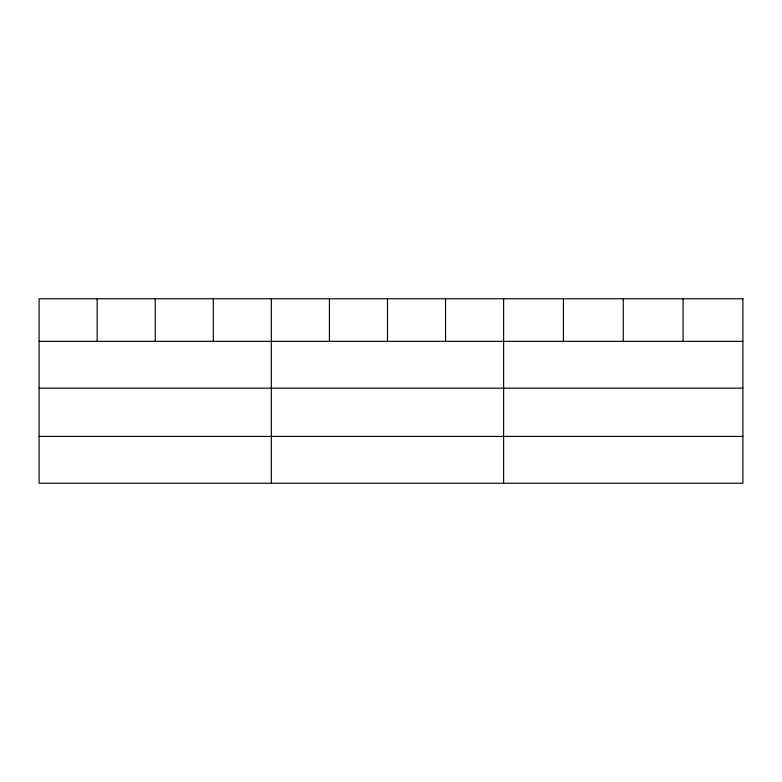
<?xml version="1.0" encoding="UTF-8"?>
<svg xmlns="http://www.w3.org/2000/svg" width="782" height="782" viewBox="0 0 782 782"><rect width="100%" height="100%" fill="white"/><g stroke="black" fill="none" stroke-linecap="round" stroke-linejoin="round"><path stroke-width="1.17" d="M39.1 341.353L742.9 341.353M39.1 388.175L742.9 388.175M39.1 436.415L742.9 436.415M683.077 298.763L683.077 341.353M623.254 298.763L623.254 341.353M563.431 298.763L563.431 341.353M503.608 298.763L503.608 483.237M445.545 298.763L445.545 341.353M387.481 298.763L387.481 341.353M329.418 298.763L329.418 341.353M271.354 298.763L271.354 483.237M213.291 298.763L213.291 341.353M155.227 298.763L155.227 341.353M97.164 298.763L97.164 341.353M742.9 298.763L39.1 298.763L39.1 483.237L742.9 483.237L742.9 298.763"/></g></svg>
